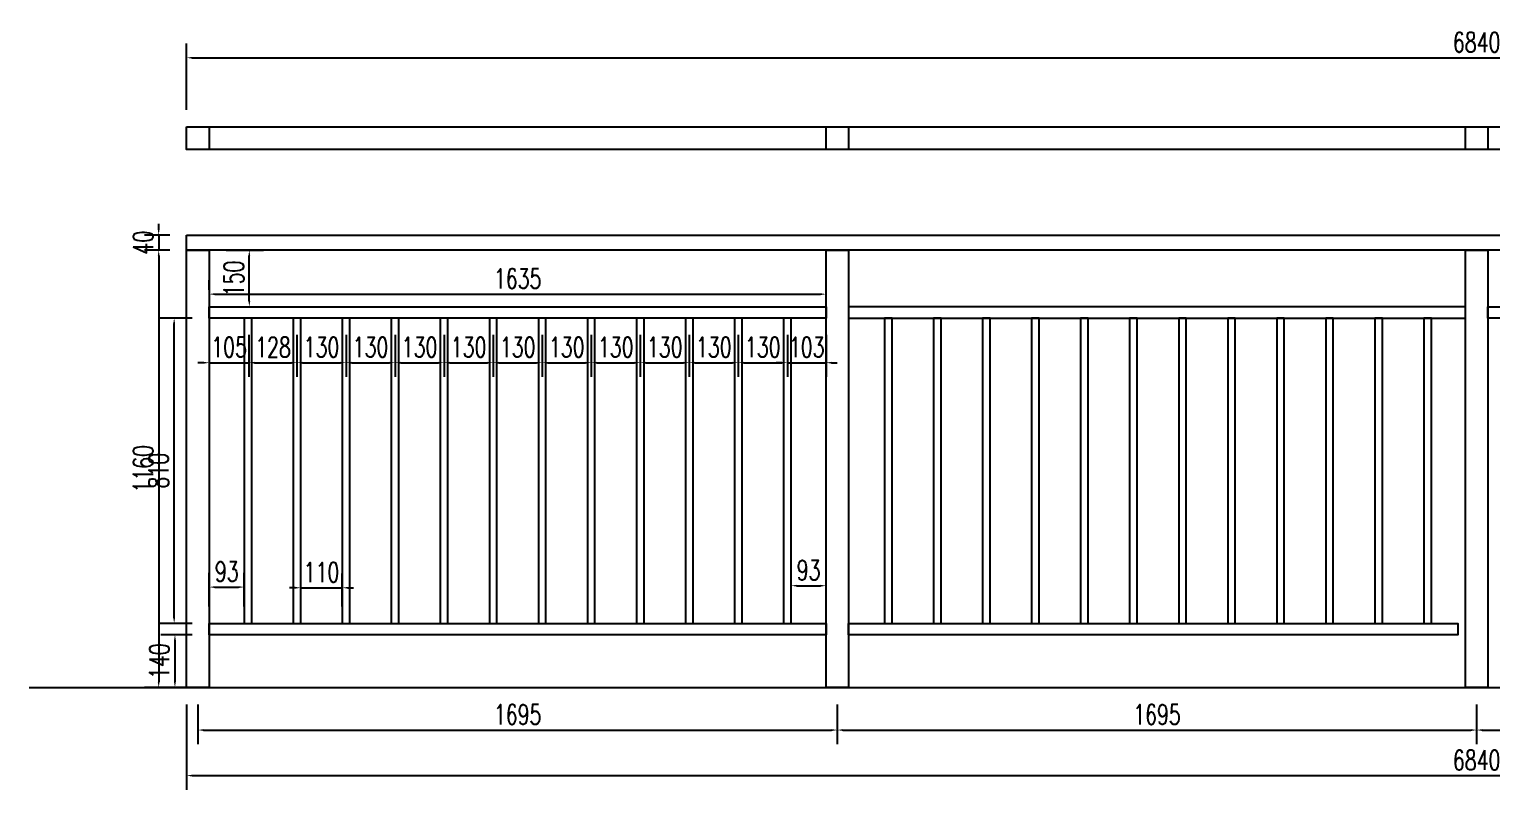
# Model space of a CAD drawing. Extents: x -16492 to 345596, y -4133 to 400729.
# Drawn here: x 30351 to 34228, y 16157 to 18175 of the extents above; entities that cross this region are included whole.
import ezdxf

# ---------------------------------------------------------------- set-up
doc = ezdxf.new("R2010")
doc.units = 0
doc.header["$LTSCALE"] = 10
doc.header["$MEASUREMENT"] = 0
doc.layers.add('PUB_DIM', color=3, linetype='Continuous')
doc.layers.add('W-PLASTIC_RAILINGS塑木栏杆', color=6, linetype='Continuous')
doc.styles.add('STANDARD_T3', font='simplex.shx', dxfattribs={"width": 0.7, "bigfont": 'gbcbig.shx'})
doc.dimstyles.new('W&&15', dxfattribs={"dimtxt": 52.5, "dimasz": 15, "dimexe": 37.5, "dimexo": 45, "dimgap": 15, "dimtad": 1, "dimdec": 0, "dimzin": 0, "dimdsep": 46, "dimtxsty": 'STANDARD_T3', "dimcen": 0.09, "dimclrd": 1, "dimclre": 1, "dimclrt": 7, "dimazin": 2, "dimtfac": 1, "dimtdec": 0, "dimtix": 1, "dimtmove": 2, "dimatfit": 3, "dimfxl": 100, "dimtolj": 1, "dimtzin": 0, "dimarcsym": 0})

# ---------------------------------------------------------------- blocks, each defined once
blk = doc.blocks.new('*U70')
at = {"layer": 'W-PLASTIC_RAILINGS塑木栏杆'}
blk.add_lwpolyline([(-10, -405), (10, -405), (10, 405), (-10, 405)], close=True, dxfattribs=at)
blk = doc.blocks.new('*U71')
at = {"layer": 'W-PLASTIC_RAILINGS塑木栏杆', "color": 0, "linetype": 'ByBlock', "lineweight": -2, "transparency": 16777216}
for p in [(0, 0), (130, 0), (260, 0), (390, 0), (520, 0), (650, 0), (780, 0), (910, 0), (1040, 0), (1170, 0), (1300, 0), (1430, 0)]:
    blk.add_blockref('*U70', p, dxfattribs=at)
blk = doc.blocks.new('*D72')
at = {"layer": 'Defpoints', "color": 0, "transparency": 16777216}
for p in [(30828.1, 17408.7), (30933.1, 17408.7), (30933.1, 17290.1)]:
    blk.add_point(p, dxfattribs=at)
at = {"layer": 'W-PLASTIC_RAILINGS塑木栏杆', "color": 1, "lineweight": -2, "transparency": 16777216}
for p, q in [((30828.1, 17363.7), (30828.1, 17252.6)), ((30933.1, 17363.7), (30933.1, 17252.6)), ((30813.1, 17290.1), (30798.1, 17290.1)), ((30828.1, 17290.1), (30933.1, 17290.1)), ((30948.1, 17290.1), (30963.1, 17290.1))]:
    blk.add_line(p, q, dxfattribs=at)
at = {"layer": 'W-PLASTIC_RAILINGS塑木栏杆', "color": 1, "transparency": 16777216}
for points in [[(30813.1, 17292.6), (30813.1, 17287.6), (30828.1, 17290.1)], [(30948.1, 17292.6), (30948.1, 17287.6), (30933.1, 17290.1)]]:
    blk.add_solid(points, dxfattribs=at)
at = {"layer": 'W-PLASTIC_RAILINGS塑木栏杆', "color": 7, "transparency": 16777216, "insert": (30880.6, 17331.4), "char_height": 52.5, "attachment_point": 5, "style": 'STANDARD_T3'}
blk.add_mtext('\\A1;105', dxfattribs=at)
blk = doc.blocks.new('*D73')
at = {"layer": 'Defpoints', "color": 0, "transparency": 16777216}
for p in [(30933.1, 17408.7), (31060.6, 17408.7), (31060.6, 17290.1)]:
    blk.add_point(p, dxfattribs=at)
at = {"layer": 'W-PLASTIC_RAILINGS塑木栏杆', "color": 1, "lineweight": -2, "transparency": 16777216}
for p, q in [((30933.1, 17363.7), (30933.1, 17252.6)), ((31060.6, 17363.7), (31060.6, 17252.6)), ((30948.1, 17290.1), (31045.6, 17290.1))]:
    blk.add_line(p, q, dxfattribs=at)
at = {"layer": 'W-PLASTIC_RAILINGS塑木栏杆', "color": 1, "transparency": 16777216}
for points in [[(30948.1, 17292.6), (30948.1, 17287.6), (30933.1, 17290.1)], [(31045.6, 17292.6), (31045.6, 17287.6), (31060.6, 17290.1)]]:
    blk.add_solid(points, dxfattribs=at)
at = {"layer": 'W-PLASTIC_RAILINGS塑木栏杆', "color": 7, "transparency": 16777216, "insert": (30996.9, 17331.4), "char_height": 52.5, "attachment_point": 5, "style": 'STANDARD_T3'}
blk.add_mtext('\\A1;128', dxfattribs=at)
blk = doc.blocks.new('*D74')
at = {"layer": 'Defpoints', "color": 0, "transparency": 16777216}
for p in [(31060.6, 17408.7), (31190.6, 17408.7), (31190.6, 17290.1)]:
    blk.add_point(p, dxfattribs=at)
at = {"layer": 'W-PLASTIC_RAILINGS塑木栏杆', "color": 1, "lineweight": -2, "transparency": 16777216}
for p, q in [((31060.6, 17363.7), (31060.6, 17252.6)), ((31190.6, 17363.7), (31190.6, 17252.6)), ((31075.6, 17290.1), (31175.6, 17290.1))]:
    blk.add_line(p, q, dxfattribs=at)
at = {"layer": 'W-PLASTIC_RAILINGS塑木栏杆', "color": 1, "transparency": 16777216}
for points in [[(31075.6, 17292.6), (31075.6, 17287.6), (31060.6, 17290.1)], [(31175.6, 17292.6), (31175.6, 17287.6), (31190.6, 17290.1)]]:
    blk.add_solid(points, dxfattribs=at)
at = {"layer": 'W-PLASTIC_RAILINGS塑木栏杆', "color": 7, "transparency": 16777216, "insert": (31125.6, 17331.4), "char_height": 52.5, "attachment_point": 5, "style": 'STANDARD_T3'}
blk.add_mtext('\\A1;130', dxfattribs=at)
blk = doc.blocks.new('*D75')
at = {"layer": 'Defpoints', "color": 0, "transparency": 16777216}
for p in [(31190.6, 17408.7), (31320.6, 17408.7), (31320.6, 17290.1)]:
    blk.add_point(p, dxfattribs=at)
at = {"layer": 'W-PLASTIC_RAILINGS塑木栏杆', "color": 1, "lineweight": -2, "transparency": 16777216}
for p, q in [((31190.6, 17363.7), (31190.6, 17252.6)), ((31320.6, 17363.7), (31320.6, 17252.6)), ((31205.6, 17290.1), (31305.6, 17290.1))]:
    blk.add_line(p, q, dxfattribs=at)
at = {"layer": 'W-PLASTIC_RAILINGS塑木栏杆', "color": 1, "transparency": 16777216}
for points in [[(31205.6, 17292.6), (31205.6, 17287.6), (31190.6, 17290.1)], [(31305.6, 17292.6), (31305.6, 17287.6), (31320.6, 17290.1)]]:
    blk.add_solid(points, dxfattribs=at)
at = {"layer": 'W-PLASTIC_RAILINGS塑木栏杆', "color": 7, "transparency": 16777216, "insert": (31255.6, 17331.4), "char_height": 52.5, "attachment_point": 5, "style": 'STANDARD_T3'}
blk.add_mtext('\\A1;130', dxfattribs=at)
blk = doc.blocks.new('*D76')
at = {"layer": 'Defpoints', "color": 0, "transparency": 16777216}
for p in [(31320.6, 17408.7), (31450.6, 17408.7), (31450.6, 17290.1)]:
    blk.add_point(p, dxfattribs=at)
at = {"layer": 'W-PLASTIC_RAILINGS塑木栏杆', "color": 1, "lineweight": -2, "transparency": 16777216}
for p, q in [((31320.6, 17363.7), (31320.6, 17252.6)), ((31450.6, 17363.7), (31450.6, 17252.6)), ((31335.6, 17290.1), (31435.6, 17290.1))]:
    blk.add_line(p, q, dxfattribs=at)
at = {"layer": 'W-PLASTIC_RAILINGS塑木栏杆', "color": 1, "transparency": 16777216}
for points in [[(31335.6, 17292.6), (31335.6, 17287.6), (31320.6, 17290.1)], [(31435.6, 17292.6), (31435.6, 17287.6), (31450.6, 17290.1)]]:
    blk.add_solid(points, dxfattribs=at)
at = {"layer": 'W-PLASTIC_RAILINGS塑木栏杆', "color": 7, "transparency": 16777216, "insert": (31385.6, 17331.4), "char_height": 52.5, "attachment_point": 5, "style": 'STANDARD_T3'}
blk.add_mtext('\\A1;130', dxfattribs=at)
blk = doc.blocks.new('*D77')
at = {"layer": 'Defpoints', "color": 0, "transparency": 16777216}
for p in [(31450.6, 17408.7), (31580.6, 17408.7), (31580.6, 17290.1)]:
    blk.add_point(p, dxfattribs=at)
at = {"layer": 'W-PLASTIC_RAILINGS塑木栏杆', "color": 1, "lineweight": -2, "transparency": 16777216}
for p, q in [((31450.6, 17363.7), (31450.6, 17252.6)), ((31580.6, 17363.7), (31580.6, 17252.6)), ((31465.6, 17290.1), (31565.6, 17290.1))]:
    blk.add_line(p, q, dxfattribs=at)
at = {"layer": 'W-PLASTIC_RAILINGS塑木栏杆', "color": 1, "transparency": 16777216}
for points in [[(31465.6, 17292.6), (31465.6, 17287.6), (31450.6, 17290.1)], [(31565.6, 17292.6), (31565.6, 17287.6), (31580.6, 17290.1)]]:
    blk.add_solid(points, dxfattribs=at)
at = {"layer": 'W-PLASTIC_RAILINGS塑木栏杆', "color": 7, "transparency": 16777216, "insert": (31515.6, 17331.4), "char_height": 52.5, "attachment_point": 5, "style": 'STANDARD_T3'}
blk.add_mtext('\\A1;130', dxfattribs=at)
blk = doc.blocks.new('*D78')
at = {"layer": 'Defpoints', "color": 0, "transparency": 16777216}
for p in [(31580.6, 17408.7), (31710.6, 17408.7), (31710.6, 17290.1)]:
    blk.add_point(p, dxfattribs=at)
at = {"layer": 'W-PLASTIC_RAILINGS塑木栏杆', "color": 1, "lineweight": -2, "transparency": 16777216}
for p, q in [((31580.6, 17363.7), (31580.6, 17252.6)), ((31710.6, 17363.7), (31710.6, 17252.6)), ((31595.6, 17290.1), (31695.6, 17290.1))]:
    blk.add_line(p, q, dxfattribs=at)
at = {"layer": 'W-PLASTIC_RAILINGS塑木栏杆', "color": 1, "transparency": 16777216}
for points in [[(31595.6, 17292.6), (31595.6, 17287.6), (31580.6, 17290.1)], [(31695.6, 17292.6), (31695.6, 17287.6), (31710.6, 17290.1)]]:
    blk.add_solid(points, dxfattribs=at)
at = {"layer": 'W-PLASTIC_RAILINGS塑木栏杆', "color": 7, "transparency": 16777216, "insert": (31645.6, 17331.4), "char_height": 52.5, "attachment_point": 5, "style": 'STANDARD_T3'}
blk.add_mtext('\\A1;130', dxfattribs=at)
blk = doc.blocks.new('*D79')
at = {"layer": 'Defpoints', "color": 0, "transparency": 16777216}
for p in [(31710.6, 17408.7), (31840.6, 17408.7), (31840.6, 17290.1)]:
    blk.add_point(p, dxfattribs=at)
at = {"layer": 'W-PLASTIC_RAILINGS塑木栏杆', "color": 1, "lineweight": -2, "transparency": 16777216}
for p, q in [((31710.6, 17363.7), (31710.6, 17252.6)), ((31840.6, 17363.7), (31840.6, 17252.6)), ((31725.6, 17290.1), (31825.6, 17290.1))]:
    blk.add_line(p, q, dxfattribs=at)
at = {"layer": 'W-PLASTIC_RAILINGS塑木栏杆', "color": 1, "transparency": 16777216}
for points in [[(31725.6, 17292.6), (31725.6, 17287.6), (31710.6, 17290.1)], [(31825.6, 17292.6), (31825.6, 17287.6), (31840.6, 17290.1)]]:
    blk.add_solid(points, dxfattribs=at)
at = {"layer": 'W-PLASTIC_RAILINGS塑木栏杆', "color": 7, "transparency": 16777216, "insert": (31775.6, 17331.4), "char_height": 52.5, "attachment_point": 5, "style": 'STANDARD_T3'}
blk.add_mtext('\\A1;130', dxfattribs=at)
blk = doc.blocks.new('*D80')
at = {"layer": 'Defpoints', "color": 0, "transparency": 16777216}
for p in [(30920.6, 16695), (30828.1, 16598.7), (30920.6, 16598.7)]:
    blk.add_point(p, dxfattribs=at)
at = {"layer": 'W-PLASTIC_RAILINGS塑木栏杆', "color": 1, "lineweight": -2, "transparency": 16777216}
for p, q in [((30828.1, 16643.7), (30828.1, 16732.5)), ((30920.6, 16643.7), (30920.6, 16732.5)), ((30843.1, 16695), (30905.6, 16695))]:
    blk.add_line(p, q, dxfattribs=at)
at = {"layer": 'W-PLASTIC_RAILINGS塑木栏杆', "color": 1, "transparency": 16777216}
for points in [[(30843.1, 16697.5), (30843.1, 16692.5), (30828.1, 16695)], [(30905.6, 16697.5), (30905.6, 16692.5), (30920.6, 16695)]]:
    blk.add_solid(points, dxfattribs=at)
at = {"layer": 'W-PLASTIC_RAILINGS塑木栏杆', "color": 7, "transparency": 16777216, "insert": (30874.4, 16736.3), "char_height": 52.5, "attachment_point": 5, "style": 'STANDARD_T3'}
blk.add_mtext('\\A1;93', dxfattribs=at)
blk = doc.blocks.new('*D81')
at = {"layer": 'Defpoints', "color": 0, "transparency": 16777216}
for p in [(31180.6, 16693.2), (31070.6, 16598.7), (31180.6, 16598.7)]:
    blk.add_point(p, dxfattribs=at)
at = {"layer": 'W-PLASTIC_RAILINGS塑木栏杆', "color": 1, "lineweight": -2, "transparency": 16777216}
for p, q in [((31070.6, 16643.7), (31070.6, 16730.7)), ((31180.6, 16643.7), (31180.6, 16730.7)), ((31055.6, 16693.2), (31040.6, 16693.2)), ((31070.6, 16693.2), (31180.6, 16693.2)), ((31195.6, 16693.2), (31210.6, 16693.2))]:
    blk.add_line(p, q, dxfattribs=at)
at = {"layer": 'W-PLASTIC_RAILINGS塑木栏杆', "color": 1, "transparency": 16777216}
for points in [[(31055.6, 16695.7), (31055.6, 16690.7), (31070.6, 16693.2)], [(31195.6, 16695.7), (31195.6, 16690.7), (31180.6, 16693.2)]]:
    blk.add_solid(points, dxfattribs=at)
at = {"layer": 'W-PLASTIC_RAILINGS塑木栏杆', "color": 7, "transparency": 16777216, "insert": (31125.6, 16734.4), "char_height": 52.5, "attachment_point": 5, "style": 'STANDARD_T3'}
blk.add_mtext('\\A1;110', dxfattribs=at)
blk = doc.blocks.new('*D82')
at = {"layer": 'Defpoints', "color": 0, "transparency": 16777216}
for p in [(30768.1, 17628.7), (30693.9, 17588.7), (30768.1, 17588.7)]:
    blk.add_point(p, dxfattribs=at)
at = {"layer": 'W-PLASTIC_RAILINGS塑木栏杆', "color": 1, "lineweight": -2, "transparency": 16777216}
for p, q in [((30693.9, 17643.7), (30693.9, 17658.7)), ((30723.1, 17628.7), (30656.4, 17628.7)), ((30693.9, 17628.7), (30693.9, 17588.7)), ((30723.1, 17588.7), (30656.4, 17588.7)), ((30693.9, 17573.7), (30693.9, 17558.7))]:
    blk.add_line(p, q, dxfattribs=at)
at = {"layer": 'W-PLASTIC_RAILINGS塑木栏杆', "color": 1, "transparency": 16777216}
for points in [[(30691.4, 17643.7), (30696.4, 17643.7), (30693.9, 17628.7)], [(30691.4, 17573.7), (30696.4, 17573.7), (30693.9, 17588.7)]]:
    blk.add_solid(points, dxfattribs=at)
at = {"layer": 'W-PLASTIC_RAILINGS塑木栏杆', "color": 7, "transparency": 16777216, "insert": (30652.7, 17608.7), "char_height": 52.5, "attachment_point": 5, "rotation": 90, "style": 'STANDARD_T3'}
blk.add_mtext('\\A1;40', dxfattribs=at)
blk = doc.blocks.new('*D83')
at = {"layer": 'Defpoints', "color": 0, "transparency": 16777216}
for p in [(30768.1, 17588.7), (30693.9, 16428.7), (30768.1, 16428.7)]:
    blk.add_point(p, dxfattribs=at)
at = {"layer": 'W-PLASTIC_RAILINGS塑木栏杆', "color": 1, "lineweight": -2, "transparency": 16777216}
for p, q in [((30723.1, 17588.7), (30656.4, 17588.7)), ((30693.9, 17573.7), (30693.9, 16443.7)), ((30723.1, 16428.7), (30656.4, 16428.7))]:
    blk.add_line(p, q, dxfattribs=at)
at = {"layer": 'W-PLASTIC_RAILINGS塑木栏杆', "color": 1, "transparency": 16777216}
for points in [[(30691.4, 17573.7), (30696.4, 17573.7), (30693.9, 17588.7)], [(30691.4, 16443.7), (30696.4, 16443.7), (30693.9, 16428.7)]]:
    blk.add_solid(points, dxfattribs=at)
at = {"layer": 'W-PLASTIC_RAILINGS塑木栏杆', "color": 7, "transparency": 16777216, "insert": (30652.7, 17008.7), "char_height": 52.5, "attachment_point": 5, "rotation": 90, "style": 'STANDARD_T3'}
blk.add_mtext('\\A1;1160', dxfattribs=at)
blk = doc.blocks.new('*D84')
at = {"layer": 'Defpoints', "color": 0, "transparency": 16777216}
for p in [(32463.1, 17472), (30828.1, 17438.7), (32463.1, 17438.7)]:
    blk.add_point(p, dxfattribs=at)
at = {"layer": 'W-PLASTIC_RAILINGS塑木栏杆', "color": 1, "lineweight": -2, "transparency": 16777216}
for p, q in [((30828.1, 17483.7), (30828.1, 17509.5)), ((32463.1, 17483.7), (32463.1, 17509.5)), ((30843.1, 17472), (32448.1, 17472))]:
    blk.add_line(p, q, dxfattribs=at)
at = {"layer": 'W-PLASTIC_RAILINGS塑木栏杆', "color": 1, "transparency": 16777216}
for points in [[(30843.1, 17474.5), (30843.1, 17469.5), (30828.1, 17472)], [(32448.1, 17474.5), (32448.1, 17469.5), (32463.1, 17472)]]:
    blk.add_solid(points, dxfattribs=at)
at = {"layer": 'W-PLASTIC_RAILINGS塑木栏杆', "color": 7, "transparency": 16777216, "insert": (31645.6, 17513.2), "char_height": 52.5, "attachment_point": 5, "style": 'STANDARD_T3'}
blk.add_mtext('\\A1;1635', dxfattribs=at)
blk = doc.blocks.new('*D85')
at = {"layer": 'Defpoints', "color": 0, "transparency": 16777216}
for p in [(30828.1, 16568.7), (30737, 16428.7), (30828.1, 16428.7)]:
    blk.add_point(p, dxfattribs=at)
at = {"layer": 'W-PLASTIC_RAILINGS塑木栏杆', "color": 1, "lineweight": -2, "transparency": 16777216}
for p, q in [((30783.1, 16568.7), (30699.5, 16568.7)), ((30737, 16553.7), (30737, 16443.7)), ((30783.1, 16428.7), (30699.5, 16428.7))]:
    blk.add_line(p, q, dxfattribs=at)
at = {"layer": 'W-PLASTIC_RAILINGS塑木栏杆', "color": 1, "transparency": 16777216}
for points in [[(30734.5, 16553.7), (30739.5, 16553.7), (30737, 16568.7)], [(30734.5, 16443.7), (30739.5, 16443.7), (30737, 16428.7)]]:
    blk.add_solid(points, dxfattribs=at)
at = {"layer": 'W-PLASTIC_RAILINGS塑木栏杆', "color": 7, "transparency": 16777216, "insert": (30695.8, 16498.7), "char_height": 52.5, "attachment_point": 5, "rotation": 90, "style": 'STANDARD_T3'}
blk.add_mtext('\\A1;140', dxfattribs=at)
blk = doc.blocks.new('*D86')
at = {"layer": 'Defpoints', "color": 0, "transparency": 16777216}
for p in [(30735, 17408.7), (30828.1, 17408.7), (30828.1, 16598.7)]:
    blk.add_point(p, dxfattribs=at)
at = {"layer": 'W-PLASTIC_RAILINGS塑木栏杆', "color": 1, "lineweight": -2, "transparency": 16777216}
for p, q in [((30783.1, 17408.7), (30697.5, 17408.7)), ((30735, 16613.7), (30735, 17393.7)), ((30783.1, 16598.7), (30697.5, 16598.7))]:
    blk.add_line(p, q, dxfattribs=at)
at = {"layer": 'W-PLASTIC_RAILINGS塑木栏杆', "color": 1, "transparency": 16777216}
for points in [[(30732.5, 17393.7), (30737.5, 17393.7), (30735, 17408.7)], [(30732.5, 16613.7), (30737.5, 16613.7), (30735, 16598.7)]]:
    blk.add_solid(points, dxfattribs=at)
at = {"layer": 'W-PLASTIC_RAILINGS塑木栏杆', "color": 7, "transparency": 16777216, "insert": (30693.7, 17003.7), "char_height": 52.5, "attachment_point": 5, "rotation": 90, "style": 'STANDARD_T3'}
blk.add_mtext('\\A1;810', dxfattribs=at)
blk = doc.blocks.new('*D87')
at = {"layer": 'Defpoints', "color": 0, "transparency": 16777216}
for p in [(30828.1, 17588.7), (30934.2, 17588.7), (30828.1, 17438.7)]:
    blk.add_point(p, dxfattribs=at)
at = {"layer": 'W-PLASTIC_RAILINGS塑木栏杆', "color": 1, "lineweight": -2, "transparency": 16777216}
for p, q in [((30873.1, 17588.7), (30971.7, 17588.7)), ((30934.2, 17453.7), (30934.2, 17573.7)), ((30873.1, 17438.7), (30971.7, 17438.7))]:
    blk.add_line(p, q, dxfattribs=at)
at = {"layer": 'W-PLASTIC_RAILINGS塑木栏杆', "color": 1, "transparency": 16777216}
for points in [[(30931.7, 17573.7), (30936.7, 17573.7), (30934.2, 17588.7)], [(30931.7, 17453.7), (30936.7, 17453.7), (30934.2, 17438.7)]]:
    blk.add_solid(points, dxfattribs=at)
at = {"layer": 'W-PLASTIC_RAILINGS塑木栏杆', "color": 7, "transparency": 16777216, "insert": (30893, 17513.7), "char_height": 52.5, "attachment_point": 5, "rotation": 90, "style": 'STANDARD_T3'}
blk.add_mtext('\\A1;150', dxfattribs=at)
blk = doc.blocks.new('*D88')
at = {"layer": 'Defpoints', "color": 0, "transparency": 16777216}
for p in [(30798.1, 16428.7), (32493.1, 16428.7), (32493.1, 16315.8)]:
    blk.add_point(p, dxfattribs=at)
at = {"layer": 'W-PLASTIC_RAILINGS塑木栏杆', "color": 1, "lineweight": -2, "transparency": 16777216}
for p, q in [((30798.1, 16383.7), (30798.1, 16278.3)), ((32493.1, 16383.7), (32493.1, 16278.3)), ((30813.1, 16315.8), (32478.1, 16315.8))]:
    blk.add_line(p, q, dxfattribs=at)
at = {"layer": 'W-PLASTIC_RAILINGS塑木栏杆', "color": 1, "transparency": 16777216}
for points in [[(30813.1, 16318.3), (30813.1, 16313.3), (30798.1, 16315.8)], [(32478.1, 16318.3), (32478.1, 16313.3), (32493.1, 16315.8)]]:
    blk.add_solid(points, dxfattribs=at)
at = {"layer": 'W-PLASTIC_RAILINGS塑木栏杆', "color": 7, "transparency": 16777216, "insert": (31645.6, 16357), "char_height": 52.5, "attachment_point": 5, "style": 'STANDARD_T3'}
blk.add_mtext('\\A1;1695', dxfattribs=at)
blk = doc.blocks.new('*D89')
at = {"layer": 'Defpoints', "color": 0, "transparency": 16777216}
for p in [(31840.6, 17408.7), (31970.6, 17408.7), (31970.6, 17290.1)]:
    blk.add_point(p, dxfattribs=at)
at = {"layer": 'W-PLASTIC_RAILINGS塑木栏杆', "color": 1, "lineweight": -2, "transparency": 16777216}
for p, q in [((31840.6, 17363.7), (31840.6, 17252.6)), ((31970.6, 17363.7), (31970.6, 17252.6)), ((31855.6, 17290.1), (31955.6, 17290.1))]:
    blk.add_line(p, q, dxfattribs=at)
at = {"layer": 'W-PLASTIC_RAILINGS塑木栏杆', "color": 1, "transparency": 16777216}
for points in [[(31855.6, 17292.6), (31855.6, 17287.6), (31840.6, 17290.1)], [(31955.6, 17292.6), (31955.6, 17287.6), (31970.6, 17290.1)]]:
    blk.add_solid(points, dxfattribs=at)
at = {"layer": 'W-PLASTIC_RAILINGS塑木栏杆', "color": 7, "transparency": 16777216, "insert": (31905.6, 17331.4), "char_height": 52.5, "attachment_point": 5, "style": 'STANDARD_T3'}
blk.add_mtext('\\A1;130', dxfattribs=at)
blk = doc.blocks.new('*D90')
at = {"layer": 'Defpoints', "color": 0, "transparency": 16777216}
for p in [(31970.6, 17408.7), (32100.6, 17408.7), (32100.6, 17290.1)]:
    blk.add_point(p, dxfattribs=at)
at = {"layer": 'W-PLASTIC_RAILINGS塑木栏杆', "color": 1, "lineweight": -2, "transparency": 16777216}
for p, q in [((31970.6, 17363.7), (31970.6, 17252.6)), ((32100.6, 17363.7), (32100.6, 17252.6)), ((31985.6, 17290.1), (32085.6, 17290.1))]:
    blk.add_line(p, q, dxfattribs=at)
at = {"layer": 'W-PLASTIC_RAILINGS塑木栏杆', "color": 1, "transparency": 16777216}
for points in [[(31985.6, 17292.6), (31985.6, 17287.6), (31970.6, 17290.1)], [(32085.6, 17292.6), (32085.6, 17287.6), (32100.6, 17290.1)]]:
    blk.add_solid(points, dxfattribs=at)
at = {"layer": 'W-PLASTIC_RAILINGS塑木栏杆', "color": 7, "transparency": 16777216, "insert": (32035.6, 17331.4), "char_height": 52.5, "attachment_point": 5, "style": 'STANDARD_T3'}
blk.add_mtext('\\A1;130', dxfattribs=at)
blk = doc.blocks.new('*D91')
at = {"layer": 'Defpoints', "color": 0, "transparency": 16777216}
for p in [(32100.6, 17408.7), (32230.6, 17408.7), (32230.6, 17290.1)]:
    blk.add_point(p, dxfattribs=at)
at = {"layer": 'W-PLASTIC_RAILINGS塑木栏杆', "color": 1, "lineweight": -2, "transparency": 16777216}
for p, q in [((32100.6, 17363.7), (32100.6, 17252.6)), ((32230.6, 17363.7), (32230.6, 17252.6)), ((32115.6, 17290.1), (32215.6, 17290.1))]:
    blk.add_line(p, q, dxfattribs=at)
at = {"layer": 'W-PLASTIC_RAILINGS塑木栏杆', "color": 1, "transparency": 16777216}
for points in [[(32115.6, 17292.6), (32115.6, 17287.6), (32100.6, 17290.1)], [(32215.6, 17292.6), (32215.6, 17287.6), (32230.6, 17290.1)]]:
    blk.add_solid(points, dxfattribs=at)
at = {"layer": 'W-PLASTIC_RAILINGS塑木栏杆', "color": 7, "transparency": 16777216, "insert": (32165.6, 17331.4), "char_height": 52.5, "attachment_point": 5, "style": 'STANDARD_T3'}
blk.add_mtext('\\A1;130', dxfattribs=at)
blk = doc.blocks.new('*D92')
at = {"layer": 'Defpoints', "color": 0, "transparency": 16777216}
for p in [(32230.6, 17408.7), (32360.6, 17408.7), (32360.6, 17290.1)]:
    blk.add_point(p, dxfattribs=at)
at = {"layer": 'W-PLASTIC_RAILINGS塑木栏杆', "color": 1, "lineweight": -2, "transparency": 16777216}
for p, q in [((32230.6, 17363.7), (32230.6, 17252.6)), ((32360.6, 17363.7), (32360.6, 17252.6)), ((32245.6, 17290.1), (32345.6, 17290.1))]:
    blk.add_line(p, q, dxfattribs=at)
at = {"layer": 'W-PLASTIC_RAILINGS塑木栏杆', "color": 1, "transparency": 16777216}
for points in [[(32245.6, 17292.6), (32245.6, 17287.6), (32230.6, 17290.1)], [(32345.6, 17292.6), (32345.6, 17287.6), (32360.6, 17290.1)]]:
    blk.add_solid(points, dxfattribs=at)
at = {"layer": 'W-PLASTIC_RAILINGS塑木栏杆', "color": 7, "transparency": 16777216, "insert": (32295.6, 17331.4), "char_height": 52.5, "attachment_point": 5, "style": 'STANDARD_T3'}
blk.add_mtext('\\A1;130', dxfattribs=at)
blk = doc.blocks.new('*D93')
at = {"layer": 'Defpoints', "color": 0, "transparency": 16777216}
for p in [(32360.6, 17408.7), (32463.1, 17408.7), (32463.1, 17290.1)]:
    blk.add_point(p, dxfattribs=at)
at = {"layer": 'W-PLASTIC_RAILINGS塑木栏杆', "color": 1, "lineweight": -2, "transparency": 16777216}
for p, q in [((32360.6, 17363.7), (32360.6, 17252.6)), ((32463.1, 17363.7), (32463.1, 17252.6)), ((32345.6, 17290.1), (32330.6, 17290.1)), ((32360.6, 17290.1), (32463.1, 17290.1)), ((32478.1, 17290.1), (32493.1, 17290.1))]:
    blk.add_line(p, q, dxfattribs=at)
at = {"layer": 'W-PLASTIC_RAILINGS塑木栏杆', "color": 1, "transparency": 16777216}
for points in [[(32345.6, 17292.6), (32345.6, 17287.6), (32360.6, 17290.1)], [(32478.1, 17292.6), (32478.1, 17287.6), (32463.1, 17290.1)]]:
    blk.add_solid(points, dxfattribs=at)
at = {"layer": 'W-PLASTIC_RAILINGS塑木栏杆', "color": 7, "transparency": 16777216, "insert": (32411.9, 17331.4), "char_height": 52.5, "attachment_point": 5, "style": 'STANDARD_T3'}
blk.add_mtext('\\A1;103', dxfattribs=at)
blk = doc.blocks.new('*D115')
at = {"layer": 'Defpoints', "color": 0, "transparency": 16777216}
for p in [(30768.1, 16428.7), (37608.1, 16428.7), (37608.1, 16195)]:
    blk.add_point(p, dxfattribs=at)
at = {"layer": 'W-PLASTIC_RAILINGS塑木栏杆', "color": 1, "lineweight": -2, "transparency": 16777216}
for p, q in [((30768.1, 16383.7), (30768.1, 16157.5)), ((37608.1, 16383.7), (37608.1, 16157.5)), ((30783.1, 16195), (37593.1, 16195))]:
    blk.add_line(p, q, dxfattribs=at)
at = {"layer": 'W-PLASTIC_RAILINGS塑木栏杆', "color": 1, "transparency": 16777216}
for points in [[(30783.1, 16197.5), (30783.1, 16192.5), (30768.1, 16195)], [(37593.1, 16197.5), (37593.1, 16192.5), (37608.1, 16195)]]:
    blk.add_solid(points, dxfattribs=at)
at = {"layer": 'W-PLASTIC_RAILINGS塑木栏杆', "color": 7, "transparency": 16777216, "insert": (34188.1, 16236.2), "char_height": 52.5, "attachment_point": 5, "style": 'STANDARD_T3'}
blk.add_mtext('\\A1;6840', dxfattribs=at)
blk = doc.blocks.new('*D231')
at = {"layer": 'Defpoints', "color": 0, "transparency": 16777216}
for p in [(32493.1, 16428.7), (34188.1, 16428.7), (34188.1, 16315.8)]:
    blk.add_point(p, dxfattribs=at)
at = {"layer": 'W-PLASTIC_RAILINGS塑木栏杆', "color": 1, "lineweight": -2, "transparency": 16777216}
for p, q in [((32493.1, 16383.7), (32493.1, 16278.3)), ((34188.1, 16383.7), (34188.1, 16278.3)), ((32508.1, 16315.8), (34173.1, 16315.8))]:
    blk.add_line(p, q, dxfattribs=at)
at = {"layer": 'W-PLASTIC_RAILINGS塑木栏杆', "color": 1, "transparency": 16777216}
for points in [[(32508.1, 16318.3), (32508.1, 16313.3), (32493.1, 16315.8)], [(34173.1, 16318.3), (34173.1, 16313.3), (34188.1, 16315.8)]]:
    blk.add_solid(points, dxfattribs=at)
at = {"layer": 'W-PLASTIC_RAILINGS塑木栏杆', "color": 7, "transparency": 16777216, "insert": (33340.6, 16357), "char_height": 52.5, "attachment_point": 5, "style": 'STANDARD_T3'}
blk.add_mtext('\\A1;1695', dxfattribs=at)
blk = doc.blocks.new('*D232')
at = {"layer": 'Defpoints', "color": 0, "transparency": 16777216}
for p in [(34188.1, 16428.7), (35883.1, 16428.7), (35883.1, 16315.8)]:
    blk.add_point(p, dxfattribs=at)
at = {"layer": 'W-PLASTIC_RAILINGS塑木栏杆', "color": 1, "lineweight": -2, "transparency": 16777216}
for p, q in [((34188.1, 16383.7), (34188.1, 16278.3)), ((35883.1, 16383.7), (35883.1, 16278.3)), ((34203.1, 16315.8), (35868.1, 16315.8))]:
    blk.add_line(p, q, dxfattribs=at)
at = {"layer": 'W-PLASTIC_RAILINGS塑木栏杆', "color": 1, "transparency": 16777216}
for points in [[(34203.1, 16318.3), (34203.1, 16313.3), (34188.1, 16315.8)], [(35868.1, 16318.3), (35868.1, 16313.3), (35883.1, 16315.8)]]:
    blk.add_solid(points, dxfattribs=at)
at = {"layer": 'W-PLASTIC_RAILINGS塑木栏杆', "color": 7, "transparency": 16777216, "insert": (35035.6, 16357), "char_height": 52.5, "attachment_point": 5, "style": 'STANDARD_T3'}
blk.add_mtext('\\A1;1695', dxfattribs=at)
blk = doc.blocks.new('*D234')
at = {"layer": 'Defpoints', "color": 0, "transparency": 16777216}
for p in [(37608.1, 18098.9), (30768.1, 17915.4), (37608.1, 17915.4)]:
    blk.add_point(p, dxfattribs=at)
at = {"layer": 'PUB_DIM', "color": 1, "lineweight": -2, "transparency": 16777216}
for p, q in [((30768.1, 17960.4), (30768.1, 18136.4)), ((37608.1, 17960.4), (37608.1, 18136.4)), ((30783.1, 18098.9), (37593.1, 18098.9))]:
    blk.add_line(p, q, dxfattribs=at)
at = {"layer": 'PUB_DIM', "color": 1, "transparency": 16777216}
for points in [[(30783.1, 18101.4), (30783.1, 18096.4), (30768.1, 18098.9)], [(37593.1, 18101.4), (37593.1, 18096.4), (37608.1, 18098.9)]]:
    blk.add_solid(points, dxfattribs=at)
at = {"layer": 'PUB_DIM', "color": 7, "transparency": 16777216, "insert": (34188.1, 18140.1), "char_height": 52.5, "attachment_point": 5, "style": 'STANDARD_T3'}
blk.add_mtext('\\A1;6840', dxfattribs=at)
blk = doc.blocks.new('*D235')
at = {"layer": 'Defpoints', "color": 0, "transparency": 16777216}
for p in [(32463.1, 16698.7), (32370.6, 16598.7), (32463.1, 16598.7)]:
    blk.add_point(p, dxfattribs=at)
at = {"layer": 'PUB_DIM', "color": 1, "lineweight": -2, "transparency": 16777216}
for p, q in [((32370.6, 16643.7), (32370.6, 16736.2)), ((32463.1, 16643.7), (32463.1, 16736.2)), ((32385.6, 16698.7), (32448.1, 16698.7))]:
    blk.add_line(p, q, dxfattribs=at)
at = {"layer": 'PUB_DIM', "color": 1, "transparency": 16777216}
for points in [[(32385.6, 16701.2), (32385.6, 16696.2), (32370.6, 16698.7)], [(32448.1, 16701.2), (32448.1, 16696.2), (32463.1, 16698.7)]]:
    blk.add_solid(points, dxfattribs=at)
at = {"layer": 'PUB_DIM', "color": 7, "transparency": 16777216, "insert": (32416.9, 16739.9), "char_height": 52.5, "attachment_point": 5, "style": 'STANDARD_T3'}
blk.add_mtext('\\A1;93', dxfattribs=at)
blk = doc.blocks.new('*U236')
at = {"layer": 'W-PLASTIC_RAILINGS塑木栏杆'}
blk.add_lwpolyline([(-10, -405), (10, -405), (10, 405), (-10, 405)], close=True, dxfattribs=at)
blk = doc.blocks.new('*U237')
at = {"layer": 'W-PLASTIC_RAILINGS塑木栏杆', "color": 0, "linetype": 'ByBlock', "lineweight": -2, "transparency": 16777216}
for p in [(0, 0), (130, 0), (260, 0), (390, 0), (520, 0), (650, 0), (780, 0), (910, 0), (1040, 0), (1170, 0), (1300, 0), (1430, 0)]:
    blk.add_blockref('*U236', p, dxfattribs=at)

msp = doc.modelspace()

# ---------------------------------------------------------------- linework, layer by layer
msp.add_line((30350.8, 16428.7), (38252.8, 16428.7))
at = {"layer": 'W-PLASTIC_RAILINGS塑木栏杆'}
for points in [[(30768.1, 17915.4), (30828.1, 17915.4), (30828.1, 17855.4), (30768.1, 17855.4)], [(30768.1, 17915.4), (37608.1, 17915.4), (37608.1, 17855.4), (30768.1, 17855.4)], [(32463.1, 17915.4), (32523.1, 17915.4), (32523.1, 17855.4), (32463.1, 17855.4)], [(34158.1, 17915.4), (34218.1, 17915.4), (34218.1, 17855.4), (34158.1, 17855.4)], [(30768.1, 17588.7), (30828.1, 17588.7), (30828.1, 16428.7), (30768.1, 16428.7)], [(32463.1, 17588.7), (32523.1, 17588.7), (32523.1, 16428.7), (32463.1, 16428.7)], [(34158.1, 17588.7), (34218.1, 17588.7), (34218.1, 16428.7), (34158.1, 16428.7)]]:
    msp.add_lwpolyline(points, close=True, dxfattribs=at)
at = {"layer": 'W-PLASTIC_RAILINGS塑木栏杆', "color": 4}
msp.add_lwpolyline([(30768.1, 17628.7), (37608.1, 17628.7), (37608.1, 17588.7), (30768.1, 17588.7)], close=True, dxfattribs=at)
at = {"layer": 'W-PLASTIC_RAILINGS塑木栏杆', "color": 5}
for points in [[(30828.1, 17438.7), (32463.1, 17438.7), (32463.1, 17408.7), (30828.1, 17408.7)], [(34158.1, 17438.7), (32523.1, 17438.7), (32523.1, 17408.7), (34158.1, 17408.7)], [(34218.1, 17438.7), (35853.1, 17438.7), (35853.1, 17408.7), (34218.1, 17408.7)], [(30828.1, 16598.7), (32463.1, 16598.7), (32463.1, 16568.7), (30828.1, 16568.7)], [(32523.1, 16598.7), (34138.1, 16598.7), (34138.1, 16568.7), (32523.1, 16568.7)]]:
    msp.add_lwpolyline(points, close=True, dxfattribs=at)

# ---------------------------------------------------------------- block references
at = {"layer": 'W-PLASTIC_RAILINGS塑木栏杆'}
for name, p in [('*U71', (30930.6, 17003.7)), ('*U237', (32628.1, 17003.7))]:
    msp.add_blockref(name, p, dxfattribs=at)

# ---------------------------------------------------------------- dimensions: what is measured, and where the dimension line sits
at = {"layer": 'PUB_DIM'}
for base, p1, p2, picture, middle in [((37608.1, 18098.9), (30768.1, 17915.4), (37608.1, 17915.4), '*D234', (34188.1, 18140.1)), ((32463.1321368, 16698.6602745), (32370.6321368, 16598.7065143), (32463.1321368, 16598.7065143), '*D235', (32416.8821368, 16739.9102745))]:
    dim = msp.add_linear_dim(base=base, p1=p1, p2=p2, dimstyle='W&&15', dxfattribs=at)
    dim.commit()
    dim.dimension.update_dxf_attribs({"geometry": picture, "text_midpoint": middle})
at = {"layer": 'W-PLASTIC_RAILINGS塑木栏杆'}
for base, p1, p2, picture, middle in [((30693.9, 17588.7), (30768.1, 17628.7), (30768.1, 17588.7), '*D82', (30652.7, 17608.7)), ((30693.9, 16428.7), (30768.1, 17588.7), (30768.1, 16428.7), '*D83', (30652.7, 17008.7)), ((30934.2, 17588.7), (30828.1, 17438.7), (30828.1, 17588.7), '*D87', (30893, 17513.7)), ((30735, 17408.7), (30828.1, 16598.7), (30828.1, 17408.7), '*D86', (30693.7, 17003.7)), ((30737, 16428.7), (30828.1, 16568.7), (30828.1, 16428.7), '*D85', (30695.8, 16498.7))]:
    dim = msp.add_linear_dim(base=base, p1=p1, p2=p2, angle=90, dimstyle='W&&15', dxfattribs=at)
    dim.commit()
    dim.dimension.update_dxf_attribs({"geometry": picture, "text_midpoint": middle})
for base, p1, p2, picture, middle in [((32463.1, 17472), (30828.1, 17438.7), (32463.1, 17438.7), '*D84', (31645.6, 17513.2)), ((30933.1, 17290.1), (30828.1, 17408.7), (30933.1, 17408.7), '*D72', (30880.6, 17331.4)), ((31060.6321368, 17290.1096703), (30933.1321368, 17408.7065143), (31060.6321368, 17408.7065143), '*D73', (30996.8821368, 17331.3596703)), ((31190.6, 17290.1), (31060.6, 17408.7), (31190.6, 17408.7), '*D74', (31125.6, 17331.4)), ((31320.6, 17290.1), (31190.6, 17408.7), (31320.6, 17408.7), '*D75', (31255.6, 17331.4)), ((31450.6, 17290.1), (31320.6, 17408.7), (31450.6, 17408.7), '*D76', (31385.6, 17331.4)), ((31580.6, 17290.1), (31450.6, 17408.7), (31580.6, 17408.7), '*D77', (31515.6, 17331.4)), ((31710.6, 17290.1), (31580.6, 17408.7), (31710.6, 17408.7), '*D78', (31645.6, 17331.4)), ((31840.6, 17290.1), (31710.6, 17408.7), (31840.6, 17408.7), '*D79', (31775.6, 17331.4)), ((31970.6, 17290.1), (31840.6, 17408.7), (31970.6, 17408.7), '*D89', (31905.6, 17331.4)), ((32100.6, 17290.1), (31970.6, 17408.7), (32100.6, 17408.7), '*D90', (32035.6, 17331.4)), ((32230.6, 17290.1), (32100.6, 17408.7), (32230.6, 17408.7), '*D91', (32165.6, 17331.4)), ((32360.6, 17290.1), (32230.6, 17408.7), (32360.6, 17408.7), '*D92', (32295.6, 17331.4)), ((32463.1321368, 17290.1096703), (32360.6321368, 17408.7065143), (32463.1321368, 17408.7065143), '*D93', (32411.8821368, 17331.3596703)), ((30920.6321368, 16695.0443602), (30828.1321368, 16598.7065143), (30920.6321368, 16598.7065143), '*D80', (30874.3821368, 16736.2943602)), ((31180.6, 16693.2), (31070.6, 16598.7), (31180.6, 16598.7), '*D81', (31125.6, 16734.4)), ((37608.1, 16195), (30768.1, 16428.7), (37608.1, 16428.7), '*D115', (34188.1, 16236.2)), ((32493.1, 16315.8), (30798.1, 16428.7), (32493.1, 16428.7), '*D88', (31645.6, 16357)), ((34188.1, 16315.8), (32493.1, 16428.7), (34188.1, 16428.7), '*D231', (33340.6, 16357)), ((35883.1, 16315.8), (34188.1, 16428.7), (35883.1, 16428.7), '*D232', (35035.6, 16357))]:
    dim = msp.add_linear_dim(base=base, p1=p1, p2=p2, dimstyle='W&&15', dxfattribs=at)
    dim.commit()
    dim.dimension.update_dxf_attribs({"geometry": picture, "text_midpoint": middle})

doc.saveas('drawing.dxf')
